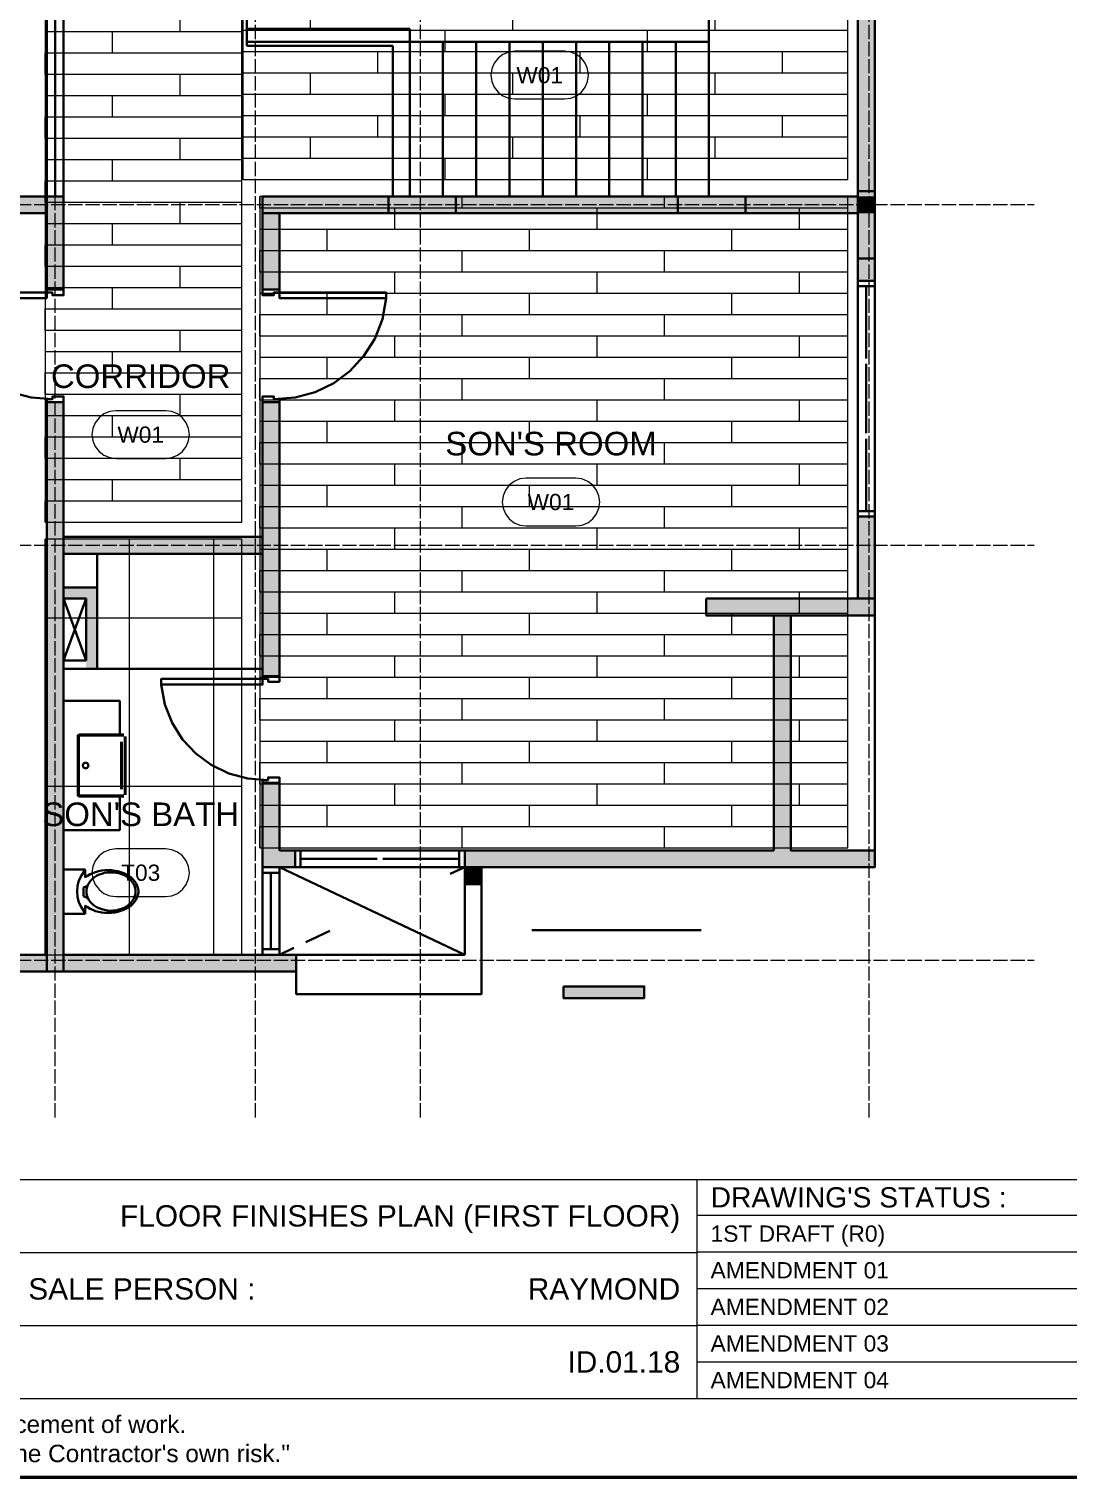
# Model space of a CAD drawing. Header units: millimetres. Extents: x 5 to 417, y 5 to 292.
# Drawn here: x 159.6 to 252, y 5 to 133.9 of the extents above; entities that cross this region are included whole.
import ezdxf
from ezdxf.enums import TextEntityAlignment as Align

# ---------------------------------------------------------------- set-up
doc = ezdxf.new("R2010")
doc.units = ezdxf.units.MM
doc.linetypes.add('DASHED', pattern=[1.524, 1.27, -0.254])
for name, color, linetype, lineweight in [('0-SHEET', 7, 'CONTINUOUS', 50), ('0-TITLE', 7, 'CONTINUOUS', 18), ('0-TITLE-TXT', 7, 'CONTINUOUS', 13), ('A-GRID', 8, 'DASHED', 13), ('A-WALL', 250, 'CONTINUOUS', 35), ('A-WALL-FILL', 250, 'CONTINUOUS', 0), ('I-FLOR', 8, 'CONTINUOUS', 9), ('I-ROOM', 7, 'CONTINUOUS', 13), ('I-TAG', 5, 'CONTINUOUS', 13)]:
    doc.layers.add(name, color=color, linetype=linetype, lineweight=lineweight)
doc.styles.get("Standard").update_dxf_attribs({"font": 'arial.ttf'})

msp = doc.modelspace()

# ---------------------------------------------------------------- hatches: boundary and pattern name
at = {"layer": 'A-WALL-FILL', "true_color": 0x4d4d4d}
h = msp.add_hatch(color=7, dxfattribs=at)
h.dxf.hatch_style = 1
h.paths.add_polyline_path([(234.8, 148.73), (233.3, 148.73), (234.8, 119.01), (234.8, 148.73)])
h = msp.add_hatch(color=7, dxfattribs=at)
h.dxf.hatch_style = 1
h.paths.add_polyline_path([(233.3, 148.73), (234.8, 119.01), (233.3, 119.01), (233.3, 148.73)])
h = msp.add_hatch(color=7, dxfattribs=at)
h.dxf.hatch_style = 1
h.paths.add_polyline_path([(161.14, 119.01), (112.97, 119.01), (161.14, 117.51), (161.14, 119.01)])
h = msp.add_hatch(color=7, dxfattribs=at)
h.dxf.hatch_style = 1
h.paths.add_polyline_path([(112.97, 119.01), (161.14, 117.51), (112.97, 117.51), (112.97, 119.01)])
h = msp.add_hatch(color=7, dxfattribs=at)
h.dxf.hatch_style = 1
h.paths.add_polyline_path([(162.64, 119.01), (161.14, 119.01), (162.64, 110.71), (162.64, 119.01)])
h = msp.add_hatch(color=7, dxfattribs=at)
h.dxf.hatch_style = 1
h.paths.add_polyline_path([(161.14, 119.01), (162.64, 110.71), (161.14, 110.71), (161.14, 119.01)])
h = msp.add_hatch(color=7, dxfattribs=at)
h.dxf.hatch_style = 1
h.paths.add_polyline_path([(191.54, 119.01), (180.34, 119.01), (191.54, 117.51), (191.54, 119.01)])
h = msp.add_hatch(color=7, dxfattribs=at)
h.dxf.hatch_style = 1
h.paths.add_polyline_path([(180.34, 119.01), (191.54, 117.51), (180.34, 117.51), (180.34, 119.01)])
h = msp.add_hatch(color=7, dxfattribs=at)
h.dxf.hatch_style = 1
h.paths.add_polyline_path([(197.55, 117.51), (197.55, 119.01), (191.54, 117.51), (197.55, 117.51)])
h = msp.add_hatch(color=7, dxfattribs=at)
h.dxf.hatch_style = 1
h.paths.add_polyline_path([(197.55, 119.01), (191.54, 117.51), (191.54, 119.01), (197.55, 119.01)])
h = msp.add_hatch(color=7, dxfattribs=at)
h.dxf.hatch_style = 1
h.paths.add_polyline_path([(217.3, 119.01), (197.55, 119.01), (217.3, 117.51), (217.3, 119.01)])
h = msp.add_hatch(color=7, dxfattribs=at)
h.dxf.hatch_style = 1
h.paths.add_polyline_path([(197.55, 119.01), (217.3, 117.51), (197.55, 117.51), (197.55, 119.01)])
h = msp.add_hatch(color=7, dxfattribs=at)
h.dxf.hatch_style = 1
h.paths.add_polyline_path([(223.3, 117.51), (223.3, 119.01), (217.3, 117.51), (223.3, 117.51)])
h = msp.add_hatch(color=7, dxfattribs=at)
h.dxf.hatch_style = 1
h.paths.add_polyline_path([(223.3, 119.01), (217.3, 117.51), (217.3, 119.01), (223.3, 119.01)])
h = msp.add_hatch(color=7, dxfattribs=at)
h.dxf.hatch_style = 1
h.paths.add_polyline_path([(233.3, 119.01), (223.3, 119.01), (233.3, 117.51), (233.3, 119.01)])
h = msp.add_hatch(color=7, dxfattribs=at)
h.dxf.hatch_style = 1
h.paths.add_polyline_path([(223.3, 119.01), (233.3, 117.51), (223.3, 117.51), (223.3, 119.01)])
h = msp.add_hatch(color=7, dxfattribs=at)
h.dxf.hatch_style = 1
h.paths.add_polyline_path([(233.3, 113.49), (234.8, 113.49), (233.3, 119.48), (233.3, 113.49)])
h = msp.add_hatch(color=7, dxfattribs=at)
h.dxf.hatch_style = 1
h.paths.add_polyline_path([(234.8, 113.49), (233.3, 119.48), (234.8, 119.48), (234.8, 113.49)])
h = msp.add_hatch(color=7, dxfattribs=at)
h.dxf.hatch_style = 1
h.paths.add_polyline_path([(234.8, 119.01), (233.3, 119.01), (234.8, 117.51), (234.8, 119.01)])
h = msp.add_hatch(color=7, dxfattribs=at)
h.dxf.hatch_style = 1
h.paths.add_polyline_path([(233.3, 119.01), (234.8, 117.51), (233.3, 117.51), (233.3, 119.01)])
h = msp.add_hatch(color=7, dxfattribs=at)
h.dxf.hatch_style = 1
h.paths.add_polyline_path([(181.84, 117.51), (180.34, 117.51), (181.84, 110.71), (181.84, 117.51)])
h = msp.add_hatch(color=7, dxfattribs=at)
h.dxf.hatch_style = 1
h.paths.add_polyline_path([(180.34, 117.51), (181.84, 110.71), (180.34, 110.71), (180.34, 117.51)])
h = msp.add_hatch(color=7, dxfattribs=at)
h.dxf.hatch_style = 1
h.paths.add_polyline_path([(234.8, 117.51), (233.3, 117.51), (234.8, 111.5), (234.8, 117.51)])
h = msp.add_hatch(color=7, dxfattribs=at)
h.dxf.hatch_style = 1
h.paths.add_polyline_path([(233.3, 117.51), (234.8, 111.5), (233.3, 111.5), (233.3, 117.51)])
h = msp.add_hatch(color=7, dxfattribs=at)
h.dxf.hatch_style = 1
h.paths.add_polyline_path([(234.8, 113.49), (233.3, 113.49), (234.8, 111.5), (234.8, 113.49)])
h = msp.add_hatch(color=7, dxfattribs=at)
h.dxf.hatch_style = 1
h.paths.add_polyline_path([(233.3, 113.49), (234.8, 111.5), (233.3, 111.5), (233.3, 113.49)])
h = msp.add_hatch(color=7, dxfattribs=at)
h.dxf.hatch_style = 1
h.paths.add_polyline_path([(162.64, 100.7), (161.14, 100.7), (162.64, 49.99), (162.64, 100.7)])
h = msp.add_hatch(color=7, dxfattribs=at)
h.dxf.hatch_style = 1
h.paths.add_polyline_path([(161.14, 100.7), (162.64, 49.99), (161.14, 49.99), (161.14, 100.7)])
h = msp.add_hatch(color=7, dxfattribs=at)
h.dxf.hatch_style = 1
h.paths.add_polyline_path([(181.84, 100.7), (180.34, 100.7), (181.84, 76.3), (181.84, 100.7)])
h = msp.add_hatch(color=7, dxfattribs=at)
h.dxf.hatch_style = 1
h.paths.add_polyline_path([(180.34, 100.7), (181.84, 76.3), (180.34, 76.3), (180.34, 100.7)])
h = msp.add_hatch(color=7, dxfattribs=at)
h.dxf.hatch_style = 1
h.paths.add_polyline_path([(234.8, 90.5), (233.3, 90.5), (234.8, 83.2), (234.8, 90.5)])
h = msp.add_hatch(color=7, dxfattribs=at)
h.dxf.hatch_style = 1
h.paths.add_polyline_path([(233.3, 90.5), (234.8, 83.2), (233.3, 83.2), (233.3, 90.5)])
h = msp.add_hatch(color=7, dxfattribs=at)
h.dxf.hatch_style = 1
h.paths.add_polyline_path([(180.34, 88.7), (162.64, 88.7), (180.34, 87.2), (180.34, 88.7)])
h = msp.add_hatch(color=7, dxfattribs=at)
h.dxf.hatch_style = 1
h.paths.add_polyline_path([(162.64, 88.7), (180.34, 87.2), (162.64, 87.2), (162.64, 88.7)])
h = msp.add_hatch(color=7, dxfattribs=at)
h.dxf.hatch_style = 1
h.paths.add_polyline_path([(165.64, 84.2), (162.64, 84.2), (165.64, 83.2), (165.64, 84.2)])
h = msp.add_hatch(color=7, dxfattribs=at)
h.dxf.hatch_style = 1
h.paths.add_polyline_path([(162.64, 84.2), (165.64, 83.2), (162.64, 83.2), (162.64, 84.2)])
h = msp.add_hatch(color=7, dxfattribs=at)
h.dxf.hatch_style = 1
h.paths.add_polyline_path([(165.64, 83.2), (164.64, 83.2), (165.64, 76.95), (165.64, 83.2)])
h = msp.add_hatch(color=7, dxfattribs=at)
h.dxf.hatch_style = 1
h.paths.add_polyline_path([(164.64, 83.2), (165.64, 76.95), (164.64, 76.95), (164.64, 83.2)])
h = msp.add_hatch(color=7, dxfattribs=at)
h.dxf.hatch_style = 1
h.paths.add_polyline_path([(234.8, 83.19), (219.8, 83.19), (234.8, 81.7), (234.8, 83.19)])
h = msp.add_hatch(color=7, dxfattribs=at)
h.dxf.hatch_style = 1
h.paths.add_polyline_path([(219.8, 83.19), (234.8, 81.7), (219.8, 81.7), (219.8, 83.19)])
h = msp.add_hatch(color=7, dxfattribs=at)
h.dxf.hatch_style = 1
h.paths.add_polyline_path([(234.8, 83.2), (231.06, 83.2), (234.8, 83.19), (234.8, 83.2)])
h = msp.add_hatch(color=7, dxfattribs=at)
h.dxf.hatch_style = 1
h.paths.add_polyline_path([(231.06, 83.2), (234.8, 83.19), (231.06, 83.19), (231.06, 83.2)])
h = msp.add_hatch(color=7, dxfattribs=at)
h.dxf.hatch_style = 1
h.paths.add_polyline_path([(227.34, 81.7), (225.83, 81.7), (227.34, 66.8), (227.34, 81.7)])
h = msp.add_hatch(color=7, dxfattribs=at)
h.dxf.hatch_style = 1
h.paths.add_polyline_path([(225.83, 81.7), (227.34, 66.8), (225.83, 66.8), (225.83, 81.7)])
h = msp.add_hatch(color=7, dxfattribs=at)
h.dxf.hatch_style = 1
h.paths.add_polyline_path([(181.84, 66.8), (180.34, 66.8), (181.84, 60.79), (181.84, 66.8)])
h = msp.add_hatch(color=7, dxfattribs=at)
h.dxf.hatch_style = 1
h.paths.add_polyline_path([(180.34, 66.8), (181.84, 60.79), (180.34, 60.79), (180.34, 66.8)])
h = msp.add_hatch(color=7, dxfattribs=at)
h.dxf.hatch_style = 1
h.paths.add_polyline_path([(227.34, 66.8), (225.83, 66.8), (227.34, 60.79), (227.34, 66.8)])
h = msp.add_hatch(color=7, dxfattribs=at)
h.dxf.hatch_style = 1
h.paths.add_polyline_path([(225.83, 66.8), (227.34, 60.79), (225.83, 60.79), (225.83, 66.8)])
h = msp.add_hatch(color=7, dxfattribs=at)
h.dxf.hatch_style = 1
h.paths.add_polyline_path([(183.24, 60.79), (180.34, 60.79), (183.24, 59.29), (183.24, 60.79)])
h = msp.add_hatch(color=7, dxfattribs=at)
h.dxf.hatch_style = 1
h.paths.add_polyline_path([(180.34, 60.79), (183.24, 59.29), (180.34, 59.29), (180.34, 60.79)])
h = msp.add_hatch(color=7, dxfattribs=at)
h.dxf.hatch_style = 1
h.paths.add_polyline_path([(234.8, 60.79), (198.33, 60.79), (234.8, 59.29), (234.8, 60.79)])
h = msp.add_hatch(color=7, dxfattribs=at)
h.dxf.hatch_style = 1
h.paths.add_polyline_path([(198.33, 60.79), (234.8, 59.29), (198.33, 59.29), (198.33, 60.79)])
h = msp.add_hatch(color=7, dxfattribs=at)
h.dxf.hatch_style = 1
h.paths.add_polyline_path([(199.83, 59.29), (198.33, 59.29), (199.83, 57.77), (199.83, 59.29)])
h = msp.add_hatch(color=7, dxfattribs=at)
h.dxf.hatch_style = 1
h.paths.add_polyline_path([(198.33, 59.29), (199.83, 57.77), (198.33, 57.77), (198.33, 59.29)])
h = msp.add_hatch(color=7, dxfattribs=at)
h.dxf.hatch_style = 1
h.paths.add_polyline_path([(161.14, 51.49), (157.87, 51.49), (161.14, 49.99), (161.14, 51.49)])
h = msp.add_hatch(color=7, dxfattribs=at)
h.dxf.hatch_style = 1
h.paths.add_polyline_path([(157.87, 51.49), (161.14, 49.99), (157.87, 49.99), (157.87, 51.49)])
h = msp.add_hatch(color=7, dxfattribs=at)
h.dxf.hatch_style = 1
h.paths.add_polyline_path([(183.34, 51.49), (162.64, 51.49), (183.34, 49.99), (183.34, 51.49)])
h = msp.add_hatch(color=7, dxfattribs=at)
h.dxf.hatch_style = 1
h.paths.add_polyline_path([(162.64, 51.49), (183.34, 49.99), (162.64, 49.99), (162.64, 51.49)])
h = msp.add_hatch(color=7, dxfattribs=at)
h.dxf.hatch_style = 1
h.paths.add_polyline_path([(214.3, 48.67), (207.11, 48.67), (214.3, 47.64), (214.3, 48.67)])
h = msp.add_hatch(color=7, dxfattribs=at)
h.dxf.hatch_style = 1
h.paths.add_polyline_path([(207.11, 48.67), (214.3, 47.64), (207.11, 47.64), (207.11, 48.67)])

# ---------------------------------------------------------------- linework, layer by layer
at = {"layer": '0-SHEET'}
msp.add_lwpolyline([(5, 5), (415, 5), (415, 292), (5, 292)], close=True, dxfattribs=at)
at = {"layer": '0-TITLE'}
for p, q in [((5, 31.5), (415, 31.5)), ((219, 12), (219, 31.5)), ((219, 28.3), (287, 28.3)), ((5, 25), (219, 25)), ((219, 25.04), (287, 25.04)), ((219, 21.78), (287, 21.78)), ((5, 18.5), (219, 18.5)), ((219, 18.52), (287, 18.52)), ((219, 15.26), (287, 15.26)), ((5, 12), (415, 12))]:
    msp.add_line(p, q, dxfattribs=at)
at = {"layer": 'A-GRID'}
for p, q in [((161.9, 37), (161.9, 272)), ((179.7, 37), (179.7, 272)), ((194.4, 37), (194.4, 272)), ((234.3, 37), (234.3, 272)), ((96, 118.28), (249, 118.28)), ((96, 87.96), (249, 87.96)), ((96, 51), (249, 51))]:
    msp.add_line(p, q, dxfattribs=at)
at = {"layer": 'A-WALL'}
for points in [[(234.8, 117.51), (234.8, 171.24)], [(115.45, 166.43), (161.89, 166.43), (161.89, 119.01)], [(162.64, 167.18), (162.64, 110.71)], [(161.14, 165.68), (161.14, 119.01), (161.14, 110.71)], [(233.3, 148.73), (233.3, 119.01)], [(178.95, 135.22), (178.95, 132.77), (220.05, 132.77), (220.05, 135.22), (178.95, 135.22)], [(193.44, 133.91), (178.95, 133.91), (178.95, 132.4)], [(193.44, 119.01), (193.44, 133.91)], [(191.94, 132.4), (178.95, 132.4)], [(180.34, 119.01), (191.94, 119.01), (191.94, 132.4)], [(196.39, 132.77), (196.39, 119.01), (193.44, 119.01), (193.44, 132.77), (196.39, 132.77)], [(199.35, 132.77), (199.35, 119.01), (196.39, 119.01), (196.39, 132.77), (199.35, 132.77)], [(202.31, 132.77), (202.31, 119.01), (199.35, 119.01), (199.35, 132.77), (202.31, 132.77)], [(205.27, 132.77), (205.27, 119.01), (202.31, 119.01), (202.31, 132.77), (205.27, 132.77)], [(208.23, 132.77), (208.23, 119.01), (205.27, 119.01), (205.27, 132.77), (208.23, 132.77)], [(211.18, 132.77), (211.18, 119.01), (208.23, 119.01), (208.23, 132.77), (211.18, 132.77)], [(214.14, 132.77), (214.14, 119.01), (211.18, 119.01), (211.18, 132.77), (214.14, 132.77)], [(217.1, 132.77), (217.1, 119.01), (214.14, 119.01), (214.14, 132.77), (217.1, 132.77)], [(220.05, 132.77), (220.05, 119.01), (217.1, 119.01), (217.1, 132.77), (220.05, 132.77)], [(162.64, 119.01), (114.47, 119.01)], [(233.3, 119.01), (180.34, 119.01)], [(180.34, 110.71), (180.34, 119.01)], [(197.55, 117.51), (191.54, 117.51), (191.54, 119.01), (197.55, 119.01), (197.55, 117.51)], [(223.3, 117.51), (217.3, 117.51), (217.3, 119.01), (223.3, 119.01), (223.3, 117.51)], [(223.3, 117.51), (223.3, 119.01)], [(233.3, 113.49), (233.3, 119.48), (234.8, 119.48), (234.8, 113.49), (233.3, 113.49)], [(233.3, 119.01), (233.3, 83.2)], [(161.14, 117.51), (114.47, 117.51)], [(233.3, 117.51), (180.34, 117.51)], [(181.84, 110.71), (181.84, 117.51)], [(191.34, 117.51), (198.84, 117.51)], [(233.3, 118.49), (233.3, 116.99)], [(234.8, 117.51), (234.8, 81.7)], [(233.3, 111.5), (234.8, 111.5)], [(233.3, 111.01), (233.3, 111.5), (234.8, 111.5), (234.8, 111.01), (233.3, 111.01)], [(234.05, 111.01), (234.05, 104.58)], [(151.64, 109.96), (161.14, 109.96), (161.14, 110.45), (151.64, 110.45), (151.64, 109.96)], [(151.64, 109.96), (151.97, 108.08), (152.64, 106.34), (153.61, 104.8), (154.85, 103.46), (156.3, 102.38), (157.94, 101.58), (159.74, 101.09), (161.64, 100.95)], [(162.64, 110.71), (161.14, 110.71)], [(162.64, 110.71), (161.14, 110.71), (161.14, 110.45), (161.65, 110.45), (161.65, 110.2), (162.64, 110.2), (162.64, 110.71)], [(181.84, 110.71), (180.34, 110.71)], [(180.34, 110.71), (181.84, 110.71), (181.84, 110.45), (181.34, 110.45), (181.34, 110.2), (180.34, 110.2), (180.34, 110.71)], [(181.33, 100.95), (183.23, 101.09), (185.03, 101.58), (186.67, 102.38), (188.12, 103.46), (189.36, 104.8), (190.33, 106.34), (191, 108.08), (191.33, 109.96)], [(191.34, 109.96), (181.84, 109.96), (181.84, 110.45), (191.34, 110.45), (191.34, 109.96)], [(234.05, 104.09), (234.05, 97.92)], [(162.64, 100.7), (161.14, 100.7), (161.14, 100.95), (161.65, 100.95), (161.65, 101.2), (162.64, 101.2), (162.64, 100.7)], [(161.14, 100.7), (161.14, 49.99)], [(162.64, 100.7), (161.14, 100.7)], [(161.14, 100.7), (161.14, 95.7)], [(162.64, 100.7), (162.64, 49.99)], [(180.34, 100.7), (181.84, 100.7), (181.84, 100.95), (181.34, 100.95), (181.34, 101.2), (180.34, 101.2), (180.34, 100.7)], [(180.34, 75.55), (180.34, 100.7)], [(180.34, 100.7), (181.84, 100.7)], [(180.34, 100.7), (181.84, 100.7)], [(181.84, 75.8), (181.84, 100.7)], [(234.05, 97.42), (234.05, 91)], [(233.3, 90.5), (233.3, 91), (234.8, 91), (234.8, 90.5), (233.3, 90.5)], [(234.8, 90.5), (233.3, 90.5)], [(180.34, 88.7), (162.64, 88.7)], [(180.34, 87.2), (162.64, 87.2)], [(165.64, 84.2), (162.64, 84.2), (162.64, 87.2), (165.64, 87.2), (165.64, 84.2)], [(165.64, 76.95), (162.64, 76.95), (162.64, 84.2), (165.64, 84.2), (165.64, 76.95)], [(164.64, 77.7), (162.64, 77.7), (162.64, 83.2), (164.64, 83.2), (164.64, 77.7)], [(164.64, 77.7), (162.64, 83.2)], [(162.64, 77.7), (164.64, 83.2)], [(234.8, 83.2), (219.8, 83.2)], [(219.8, 83.2), (219.8, 81.7)], [(219.8, 81.7), (234.8, 81.7)], [(225.83, 81.7), (225.83, 60.79)], [(227.34, 81.7), (227.34, 60.79)], [(234.8, 60.79), (234.8, 81.7), (227.34, 81.7), (227.34, 60.79), (234.8, 60.79)], [(165.64, 76.95), (180.34, 76.95)], [(181.84, 76.3), (180.34, 76.3), (180.34, 76.05), (180.83, 76.05), (180.83, 75.8), (181.84, 75.8), (181.84, 76.3)], [(171.33, 75.55), (180.34, 75.55), (180.34, 76.05), (171.33, 76.05), (171.33, 75.55)], [(171.33, 75.55), (171.66, 73.77), (172.3, 72.14), (173.22, 70.67), (174.39, 69.41), (175.78, 68.39), (177.33, 67.63), (179.03, 67.18), (180.84, 67.05)], [(167.64, 71.09), (167.64, 74.09), (162.64, 74.09), (162.64, 62.59), (167.64, 62.59), (167.64, 65.59)], [(164.01, 71.09), (163.99, 71.09), (163.97, 71.08), (163.96, 71.08), (163.94, 71.06), (163.93, 71.05), (163.92, 71.03), (163.92, 71.01), (163.91, 70.99)], [(163.92, 70.99), (163.92, 65.69)], [(164.01, 71.02), (164.01, 71.02), (164, 71.02), (164, 71.02), (163.99, 71.01), (163.99, 71.01), (163.99, 71), (163.99, 71), (163.99, 70.99)], [(163.99, 70.99), (163.99, 65.69)], [(168.01, 71.09), (164.02, 71.09)], [(168.01, 71.02), (164.02, 71.02)], [(168.09, 65.74), (168.09, 70.94)], [(168.16, 65.74), (168.16, 70.94)], [(167.77, 66.24), (167.77, 70.44)], [(167.83, 66.24), (167.83, 70.44)], [(164.6, 68.6), (164.55, 68.59), (164.5, 68.58), (164.46, 68.55), (164.42, 68.52), (164.39, 68.49), (164.37, 68.44), (164.35, 68.4), (164.35, 68.35), (164.35, 68.3), (164.37, 68.25), (164.39, 68.21), (164.42, 68.17), (164.46, 68.14), (164.5, 68.12), (164.55, 68.1), (164.6, 68.1), (164.65, 68.1), (164.69, 68.12), (164.74, 68.14), (164.77, 68.17), (164.8, 68.21), (164.83, 68.25), (164.84, 68.3), (164.85, 68.35), (164.84, 68.4), (164.83, 68.44), (164.8, 68.49), (164.77, 68.52), (164.74, 68.55), (164.69, 68.58), (164.65, 68.59), (164.6, 68.6)], [(181.84, 66.8), (180.34, 66.8), (180.34, 67.05), (180.83, 67.05), (180.83, 67.29), (181.84, 67.29), (181.84, 66.8)], [(180.34, 59.29), (180.34, 67.05)], [(181.84, 60.79), (181.84, 67.29)], [(163.91, 65.69), (163.92, 65.67), (163.92, 65.66), (163.93, 65.64), (163.94, 65.62), (163.96, 65.61), (163.97, 65.6), (163.99, 65.6), (164.01, 65.59)], [(163.99, 65.69), (163.99, 65.69), (163.99, 65.68), (163.99, 65.68), (163.99, 65.67), (164, 65.67), (164, 65.67), (164.01, 65.67), (164.01, 65.67)], [(164.02, 65.66), (168.01, 65.66)], [(164.02, 65.59), (168.01, 65.59)], [(227.34, 60.79), (234.8, 60.79), (234.8, 59.29), (180.34, 59.29)], [(225.83, 60.79), (181.84, 60.79)], [(181.84, 59.29), (183.24, 59.29), (183.24, 60.79)], [(183.73, 59.29), (183.24, 59.29), (183.24, 60.79), (183.73, 60.79), (183.73, 59.29)], [(198.33, 59.29), (197.82, 59.29), (197.82, 60.79), (198.33, 60.79), (198.33, 59.29)], [(198.33, 60.79), (198.33, 59.29)], [(190.53, 60.04), (183.73, 60.04)], [(197.82, 60.04), (191.03, 60.04)], [(162.64, 55.13), (162.64, 59.08)], [(162.64, 59.08), (164.56, 59.08)], [(164.5, 58.98), (164.22, 58.56), (164.01, 58.1), (163.89, 57.62), (163.85, 57.13), (163.89, 56.64), (164.01, 56.16), (164.22, 55.71), (164.5, 55.28)], [(164.56, 59.08), (164.56, 58.38)], [(164.56, 55.87), (164.77, 55.72), (164.99, 55.59), (165.23, 55.48), (165.49, 55.38), (165.76, 55.31), (166.04, 55.25), (166.33, 55.22), (166.62, 55.22), (166.91, 55.23), (167.19, 55.26), (167.47, 55.32), (167.74, 55.4), (168, 55.5), (168.23, 55.61), (168.46, 55.74), (168.65, 55.89), (168.83, 56.06), (168.98, 56.23), (169.1, 56.42), (169.19, 56.62), (169.25, 56.82), (169.29, 57.02), (169.29, 57.23), (169.25, 57.44), (169.19, 57.63), (169.1, 57.83), (168.98, 58.01), (168.83, 58.19), (168.65, 58.36), (168.46, 58.51), (168.23, 58.64), (168, 58.75), (167.74, 58.86), (167.47, 58.93), (167.19, 58.98), (166.91, 59.02), (166.62, 59.04), (166.33, 59.02), (166.04, 58.99), (165.76, 58.94), (165.49, 58.86), (165.23, 58.77), (164.99, 58.66), (164.77, 58.53), (164.56, 58.38)], [(164.67, 57.13), (164.69, 56.92), (164.73, 56.72), (164.81, 56.53), (164.91, 56.34), (165.04, 56.17), (165.2, 56.01), (165.38, 55.86), (165.58, 55.74), (165.8, 55.63), (166.03, 55.55), (166.28, 55.48), (166.54, 55.44), (166.79, 55.42), (167.05, 55.43), (167.31, 55.45), (167.56, 55.51), (167.8, 55.59), (168.02, 55.68), (168.23, 55.8), (168.42, 55.93), (168.6, 56.09), (168.74, 56.26), (168.86, 56.44), (168.95, 56.63), (169.01, 56.83), (169.04, 57.02), (169.04, 57.23), (169.01, 57.43), (168.95, 57.62), (168.86, 57.81), (168.74, 58), (168.6, 58.16), (168.42, 58.32), (168.23, 58.45), (168.02, 58.57), (167.8, 58.67), (167.56, 58.75), (167.31, 58.8), (167.05, 58.83), (166.79, 58.83), (166.54, 58.82), (166.28, 58.78), (166.03, 58.71), (165.8, 58.63), (165.58, 58.52), (165.38, 58.39), (165.2, 58.24), (165.04, 58.08), (164.91, 57.91), (164.81, 57.72), (164.73, 57.53), (164.69, 57.33), (164.67, 57.13)], [(180.34, 51.49), (180.34, 59.29)], [(180.34, 58.79), (180.34, 59.29), (181.84, 59.29), (181.84, 58.79), (180.34, 58.79)], [(181.09, 51.99), (181.09, 58.79)], [(181.84, 51.49), (181.84, 59.29)], [(181.84, 59.29), (198.33, 51.49)], [(198.33, 59.29), (197.04, 58.69)], [(198.33, 57.77), (198.33, 59.29)], [(199.83, 49.99), (199.83, 59.29)], [(164.42, 56.72), (164.42, 57.47), (164.78, 57.62)], [(198.33, 57.77), (198.33, 51.49), (183.34, 51.49), (183.34, 49.99), (183.34, 48), (199.83, 48), (199.83, 57.77), (198.33, 57.77)], [(164.81, 56.53), (164.42, 56.72)], [(164.56, 55.87), (164.56, 55.13)], [(164.56, 55.13), (162.64, 55.13)], [(186.33, 53.62), (184.19, 52.61)], [(204.29, 53.68), (219.36, 53.68)], [(180.34, 51.49), (180.34, 51.99), (181.84, 51.99), (181.84, 51.49), (180.34, 51.49)], [(183.12, 52.1), (181.84, 51.49)], [(161.14, 51.49), (132.52, 51.49)], [(181.84, 51.49), (162.64, 51.49)], [(181.84, 51.49), (198.33, 51.49)], [(183.34, 49.99), (112.97, 49.99)], [(207.11, 48.67), (207.11, 47.64), (214.3, 47.64), (214.3, 48.67), (207.11, 48.67)]]:
    msp.add_lwpolyline(points, dxfattribs=at)
at = {"layer": 'I-FLOR', "color": 3}
for p, q in [((173, 133.7), (173, 135.6)), ((184.6, 133.8), (184.6, 135.7)), ((202.6, 133.8), (202.6, 135.7)), ((220.6, 133.8), (220.6, 135.7)), ((161, 133.7), (178.5, 133.7)), ((167, 131.8), (167, 133.7)), ((178.6, 131.9), (178.6, 133.8)), ((178.6, 133.8), (232.4, 133.8)), ((196.6, 131.9), (196.6, 133.8)), ((214.6, 131.9), (214.6, 133.8)), ((161, 129.9), (161, 131.8)), ((161, 131.8), (178.5, 131.8)), ((178.6, 131.9), (232.4, 131.9)), ((190.6, 130), (190.6, 131.9)), ((208.6, 130), (208.6, 131.9)), ((226.6, 130), (226.6, 131.9)), ((161, 129.9), (178.5, 129.9)), ((173, 128), (173, 129.9)), ((178.6, 130), (232.4, 130)), ((184.6, 128.1), (184.6, 130)), ((202.6, 128.1), (202.6, 130)), ((220.6, 128.1), (220.6, 130)), ((161, 128), (178.5, 128)), ((167, 126.1), (167, 128)), ((178.6, 126.2), (178.6, 128.1)), ((178.6, 128.1), (232.4, 128.1)), ((196.6, 126.2), (196.6, 128.1)), ((214.6, 126.2), (214.6, 128.1)), ((161, 124.2), (161, 126.1)), ((161, 126.1), (178.5, 126.1)), ((178.6, 126.2), (232.4, 126.2)), ((190.6, 124.3), (190.6, 126.2)), ((208.6, 124.3), (208.6, 126.2)), ((226.6, 124.3), (226.6, 126.2)), ((161, 124.2), (178.5, 124.2)), ((173, 122.3), (173, 124.2)), ((178.6, 124.3), (232.4, 124.3)), ((184.6, 122.4), (184.6, 124.3)), ((202.6, 122.4), (202.6, 124.3)), ((220.6, 122.4), (220.6, 124.3)), ((161, 122.3), (178.5, 122.3)), ((167, 120.4), (167, 122.3)), ((178.6, 120.5), (178.6, 122.4)), ((178.6, 122.4), (232.4, 122.4)), ((196.6, 120.5), (196.6, 122.4)), ((214.6, 120.5), (214.6, 122.4)), ((161, 118.5), (161, 120.4)), ((161, 120.4), (178.5, 120.4)), ((178.6, 120.5), (232.4, 120.5)), ((180.1, 118), (180.1, 119)), ((198.1, 118), (198.1, 119)), ((216.1, 118), (216.1, 119)), ((161, 118.5), (178.5, 118.5)), ((173, 116.6), (173, 118.5)), ((180.1, 118), (232.4, 118)), ((192.1, 116.1), (192.1, 118)), ((210.1, 116.1), (210.1, 118)), ((228.1, 116.1), (228.1, 118)), ((161, 116.6), (178.5, 116.6)), ((167, 114.7), (167, 116.6)), ((180.1, 116.1), (232.4, 116.1)), ((186.1, 114.2), (186.1, 116.1)), ((204.1, 114.2), (204.1, 116.1)), ((222.1, 114.2), (222.1, 116.1)), ((161, 112.8), (161, 114.7)), ((161, 114.7), (178.5, 114.7)), ((180.1, 112.3), (180.1, 114.2)), ((180.1, 114.2), (232.4, 114.2)), ((198.1, 112.3), (198.1, 114.2)), ((216.1, 112.3), (216.1, 114.2)), ((161, 112.8), (178.5, 112.8)), ((173, 110.9), (173, 112.8)), ((180.1, 112.3), (232.4, 112.3)), ((192.1, 110.4), (192.1, 112.3)), ((210.1, 110.4), (210.1, 112.3)), ((228.1, 110.4), (228.1, 112.3)), ((161, 110.9), (178.5, 110.9)), ((167, 109), (167, 110.9)), ((180.1, 110.4), (232.4, 110.4)), ((186.1, 108.5), (186.1, 110.4)), ((204.1, 108.5), (204.1, 110.4)), ((222.1, 108.5), (222.1, 110.4)), ((161, 107.1), (161, 109)), ((161, 109), (178.5, 109)), ((180.1, 106.6), (180.1, 108.5)), ((180.1, 108.5), (232.4, 108.5)), ((198.1, 106.6), (198.1, 108.5)), ((216.1, 106.6), (216.1, 108.5)), ((161, 107.1), (178.5, 107.1)), ((173, 105.2), (173, 107.1)), ((180.1, 106.6), (232.4, 106.6)), ((192.1, 104.7), (192.1, 106.6)), ((210.1, 104.7), (210.1, 106.6)), ((228.1, 104.7), (228.1, 106.6)), ((161, 105.2), (178.5, 105.2)), ((167, 103.3), (167, 105.2)), ((180.1, 104.7), (232.4, 104.7)), ((186.1, 102.8), (186.1, 104.7)), ((204.1, 102.8), (204.1, 104.7)), ((222.1, 102.8), (222.1, 104.7)), ((161, 101.4), (161, 103.3)), ((161, 103.3), (178.5, 103.3)), ((180.1, 100.9), (180.1, 102.8)), ((180.1, 102.8), (232.4, 102.8)), ((198.1, 100.9), (198.1, 102.8)), ((216.1, 100.9), (216.1, 102.8)), ((161, 101.4), (178.5, 101.4)), ((173, 99.5), (173, 101.4)), ((180.1, 100.9), (232.4, 100.9)), ((192.1, 99), (192.1, 100.9)), ((210.1, 99), (210.1, 100.9)), ((228.1, 99), (228.1, 100.9)), ((161, 99.5), (178.5, 99.5)), ((167, 97.6), (167, 99.5)), ((180.1, 99), (232.4, 99)), ((186.1, 97.1), (186.1, 99)), ((204.1, 97.1), (204.1, 99)), ((222.1, 97.1), (222.1, 99)), ((161, 95.7), (161, 97.6)), ((161, 97.6), (178.5, 97.6)), ((180.1, 95.2), (180.1, 97.1)), ((180.1, 97.1), (232.4, 97.1)), ((198.1, 95.2), (198.1, 97.1)), ((216.1, 95.2), (216.1, 97.1)), ((161, 95.7), (178.5, 95.7)), ((173, 93.8), (173, 95.7)), ((180.1, 95.2), (232.4, 95.2)), ((192.1, 93.3), (192.1, 95.2)), ((210.1, 93.3), (210.1, 95.2)), ((228.1, 93.3), (228.1, 95.2)), ((161, 93.8), (178.5, 93.8)), ((167, 91.9), (167, 93.8)), ((180.1, 93.3), (232.4, 93.3)), ((186.1, 91.4), (186.1, 93.3)), ((204.1, 91.4), (204.1, 93.3)), ((222.1, 91.4), (222.1, 93.3)), ((161, 90), (161, 91.9)), ((161, 91.9), (178.5, 91.9)), ((180.1, 89.5), (180.1, 91.4)), ((180.1, 91.4), (232.4, 91.4)), ((198.1, 89.5), (198.1, 91.4)), ((216.1, 89.5), (216.1, 91.4)), ((161, 90), (178.5, 90)), ((180.1, 89.5), (232.4, 89.5)), ((192.1, 87.6), (192.1, 89.5)), ((210.1, 87.6), (210.1, 89.5)), ((228.1, 87.6), (228.1, 89.5)), ((180.1, 87.6), (232.4, 87.6)), ((186.1, 85.7), (186.1, 87.6)), ((204.1, 85.7), (204.1, 87.6)), ((222.1, 85.7), (222.1, 87.6)), ((180.1, 83.8), (180.1, 85.7)), ((180.1, 85.7), (232.4, 85.7)), ((198.1, 83.8), (198.1, 85.7)), ((216.1, 83.8), (216.1, 85.7)), ((180.1, 83.8), (232.4, 83.8)), ((192.1, 81.9), (192.1, 83.8)), ((210.1, 81.9), (210.1, 83.8)), ((228.1, 81.9), (228.1, 83.8)), ((180.1, 81.9), (232.4, 81.9)), ((186.1, 80), (186.1, 81.9)), ((204.1, 80), (204.1, 81.9)), ((222.1, 80), (222.1, 81.9)), ((180.1, 78.1), (180.1, 80)), ((180.1, 80), (232.4, 80)), ((198.1, 78.1), (198.1, 80)), ((216.1, 78.1), (216.1, 80)), ((180.1, 78.1), (232.4, 78.1)), ((192.1, 76.2), (192.1, 78.1)), ((210.1, 76.2), (210.1, 78.1)), ((228.1, 76.2), (228.1, 78.1)), ((180.1, 76.2), (232.4, 76.2)), ((186.1, 74.3), (186.1, 76.2)), ((204.1, 74.3), (204.1, 76.2)), ((222.1, 74.3), (222.1, 76.2)), ((180.1, 72.4), (180.1, 74.3)), ((180.1, 74.3), (232.4, 74.3)), ((198.1, 72.4), (198.1, 74.3)), ((216.1, 72.4), (216.1, 74.3)), ((180.1, 72.4), (232.4, 72.4)), ((192.1, 70.5), (192.1, 72.4)), ((210.1, 70.5), (210.1, 72.4)), ((228.1, 70.5), (228.1, 72.4)), ((180.1, 70.5), (232.4, 70.5)), ((186.1, 68.6), (186.1, 70.5)), ((204.1, 68.6), (204.1, 70.5)), ((222.1, 68.6), (222.1, 70.5)), ((180.1, 66.7), (180.1, 68.6)), ((180.1, 68.6), (232.4, 68.6)), ((198.1, 66.7), (198.1, 68.6)), ((216.1, 66.7), (216.1, 68.6)), ((180.1, 66.7), (232.4, 66.7)), ((192.1, 64.8), (192.1, 66.7)), ((210.1, 64.8), (210.1, 66.7)), ((228.1, 64.8), (228.1, 66.7)), ((180.1, 64.8), (232.4, 64.8)), ((186.1, 62.9), (186.1, 64.8)), ((204.1, 62.9), (204.1, 64.8)), ((222.1, 62.9), (222.1, 64.8)), ((180.1, 61), (180.1, 62.9)), ((180.1, 62.9), (232.4, 62.9)), ((198.1, 61), (198.1, 62.9)), ((216.1, 61), (216.1, 62.9)), ((180.1, 61), (232.4, 61))]:
    msp.add_line(p, q, dxfattribs=at)
at = {"layer": 'I-FLOR', "color": 4}
for p, q in [((161, 51.5), (161, 88.5)), ((168.5, 51.5), (168.5, 88.5)), ((176, 51.5), (176, 88.5)), ((161, 81.5), (178.5, 81.5)), ((161, 66.5), (178.5, 66.5)), ((161, 51.5), (178.5, 51.5))]:
    msp.add_line(p, q, dxfattribs=at)
at = {"layer": 'I-FLOR', "color": 3}
for points in [[(161, 90), (178.5, 90), (178.5, 168), (161, 168)], [(178.6, 120.5), (232.4, 120.5), (232.4, 149.5), (178.6, 149.5)], [(180.1, 61), (232.4, 61), (232.4, 119), (180.1, 119)]]:
    msp.add_lwpolyline(points, close=True, dxfattribs=at)
at = {"layer": 'I-FLOR', "color": 4}
msp.add_lwpolyline([(161, 51.5), (178.5, 51.5), (178.5, 88.5), (161, 88.5)], close=True, dxfattribs=at)
at = {"layer": 'I-TAG'}
for points in [[(202.79, 131.93), (202.24, 131.85), (201.73, 131.64), (201.29, 131.3), (200.95, 130.86), (200.74, 130.35), (200.66, 129.8), (200.74, 129.25), (200.95, 128.74), (201.29, 128.3), (201.73, 127.96), (202.24, 127.75), (202.79, 127.68), (207.21, 127.68), (207.76, 127.75), (208.27, 127.96), (208.71, 128.3), (209.05, 128.74), (209.26, 129.25), (209.34, 129.8), (209.26, 130.35), (209.05, 130.86), (208.71, 131.3), (208.27, 131.64), (207.76, 131.85), (207.21, 131.93)], [(167.29, 99.93), (166.74, 99.85), (166.23, 99.64), (165.79, 99.3), (165.45, 98.86), (165.24, 98.35), (165.16, 97.8), (165.24, 97.25), (165.45, 96.74), (165.79, 96.3), (166.23, 95.96), (166.74, 95.75), (167.29, 95.68), (171.71, 95.68), (172.26, 95.75), (172.77, 95.96), (173.21, 96.3), (173.55, 96.74), (173.76, 97.25), (173.84, 97.8), (173.76, 98.35), (173.55, 98.86), (173.21, 99.3), (172.77, 99.64), (172.26, 99.85), (171.71, 99.93)], [(203.79, 93.93), (203.24, 93.85), (202.73, 93.64), (202.29, 93.3), (201.95, 92.86), (201.74, 92.35), (201.66, 91.8), (201.74, 91.25), (201.95, 90.74), (202.29, 90.3), (202.73, 89.96), (203.24, 89.75), (203.79, 89.68), (208.21, 89.68), (208.76, 89.75), (209.27, 89.96), (209.71, 90.3), (210.05, 90.74), (210.26, 91.25), (210.34, 91.8), (210.26, 92.35), (210.05, 92.86), (209.71, 93.3), (209.27, 93.64), (208.76, 93.85), (208.21, 93.93)], [(167.29, 60.92), (166.74, 60.85), (166.23, 60.64), (165.79, 60.3), (165.45, 59.86), (165.24, 59.35), (165.16, 58.8), (165.24, 58.25), (165.45, 57.74), (165.79, 57.3), (166.23, 56.96), (166.74, 56.75), (167.29, 56.67), (171.71, 56.67), (172.26, 56.75), (172.77, 56.96), (173.21, 57.3), (173.55, 57.74), (173.76, 58.25), (173.84, 58.8), (173.76, 59.35), (173.55, 59.86), (173.21, 60.3), (172.77, 60.64), (172.26, 60.85), (171.71, 60.92)]]:
    msp.add_lwpolyline(points, close=True, dxfattribs=at)

# ---------------------------------------------------------------- texts
at = {"layer": '0-TITLE-TXT'}
for s, height, p in [("DRAWING'S STATUS :", 1.8, (220.2, 29.9)), ('1ST DRAFT (R0)', 1.45, (220.2, 26.67)), ('AMENDMENT 01', 1.45, (220.2, 23.41)), ('SALE PERSON :', 1.9, (159.5, 21.75)), ('AMENDMENT 02', 1.45, (220.2, 20.15)), ('AMENDMENT 03', 1.45, (220.2, 16.89)), ('AMENDMENT 04', 1.45, (220.2, 13.63)), ('"NOTICE TO CONTRACTOR: DO NOT SCALE DRAWINGS. All dimensions and site levels must be Verified In Field (V.I.F.) before any fabrication or commencement of work.', 1.55, (6.5, 9.7)), ('Any discrepancies between these drawings and actual site conditions must be reported to the Designer immediately for clarification. Failure to do so will be at the Contractor\'s own risk."', 1.55, (6.5, 7.1))]:
    msp.add_text(s, height=height, dxfattribs=at).set_placement(p, align=Align.MIDDLE_LEFT)
for s, p in [('FLOOR FINISHES PLAN (FIRST FLOOR)', (217.5, 28.25)), ('RAYMOND', (217.5, 21.75)), ('ID.01.18', (217.5, 15.25))]:
    msp.add_text(s, height=1.9, dxfattribs=at).set_placement(p, align=Align.MIDDLE_RIGHT)
at = {"layer": 'I-ROOM'}
for s, p in [('CORRIDOR', (169.5, 103)), ("SON'S ROOM", (206, 97)), ("SON'S BATH", (169.5, 64))]:
    msp.add_text(s, height=2.1, dxfattribs=at).set_placement(p, align=Align.MIDDLE_CENTER)
at = {"layer": 'I-TAG'}
for s, p in [('W01', (205, 129.8)), ('W01', (169.5, 97.8)), ('W01', (206, 91.8)), ('T03', (169.5, 58.8))]:
    msp.add_text(s, height=1.445, dxfattribs=at).set_placement(p, align=Align.MIDDLE_CENTER)

doc.saveas('drawing.dxf')
